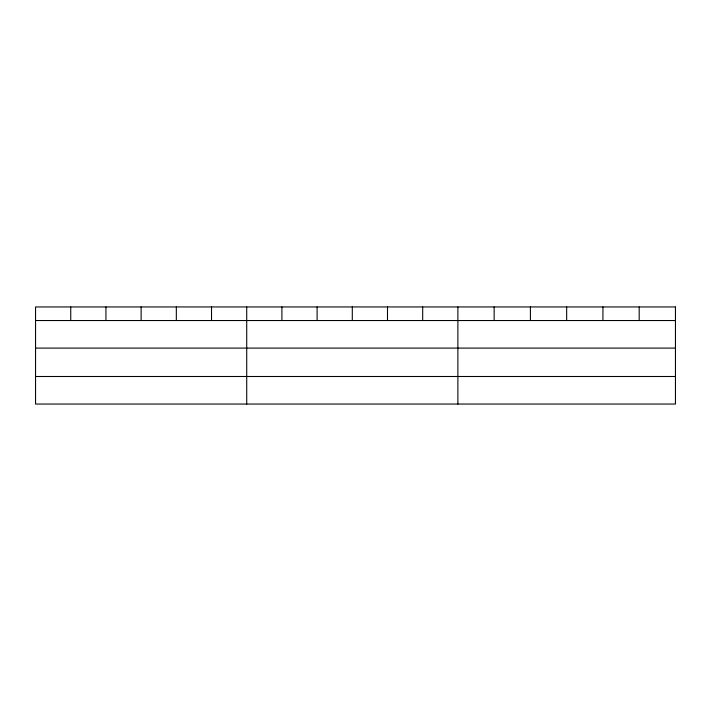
<?xml version="1.0" encoding="UTF-8"?>
<svg xmlns="http://www.w3.org/2000/svg" width="711" height="711" viewBox="0 0 711 711"><rect width="100%" height="100%" fill="white"/><g stroke="black" fill="none" stroke-linecap="round" stroke-linejoin="round"><path stroke-width="1.07" d="M35.55 320.537L675.45 320.537M35.55 348.097L675.45 348.097M35.55 376.492L675.45 376.492M639.189 306.948L639.189 320.537M602.928 306.948L602.928 320.537M566.667 306.948L566.667 320.537M530.406 306.948L530.406 320.537M494.145 306.948L494.145 320.537M457.884 306.948L457.884 404.052M422.69 306.948L422.69 320.537M387.495 306.948L387.495 320.537M352.3 306.948L352.3 320.537M317.106 306.948L317.106 320.537M281.911 306.948L281.911 320.537M246.717 306.948L246.717 404.052M211.523 306.948L211.523 320.537M176.328 306.948L176.328 320.537M141.134 306.948L141.134 320.537M105.939 306.948L105.939 320.537M70.745 306.948L70.745 320.537M675.45 306.948L35.55 306.948L35.55 404.052L675.45 404.052L675.45 306.948"/></g></svg>
